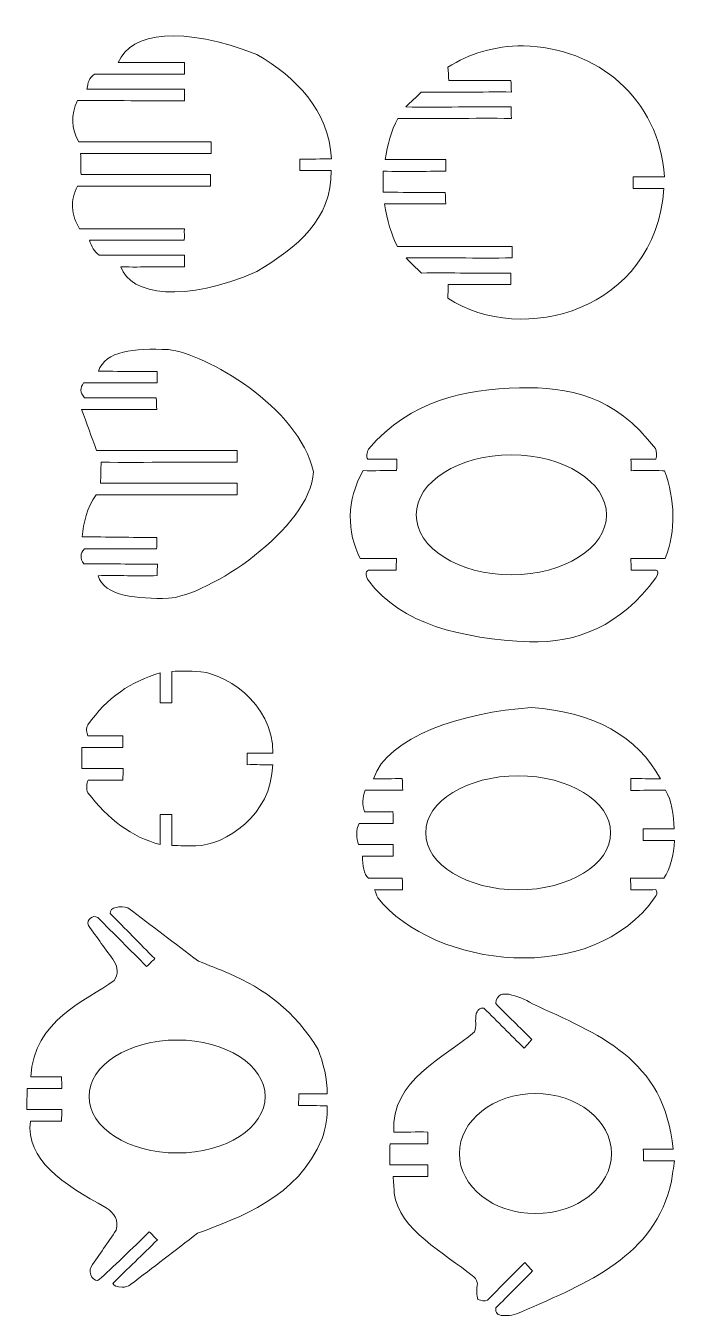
# Model space of a CAD drawing. Header units: millimetres. Extents: x -267 to 130, y -289 to 375.
# Drawn here: x -38 to 129.7, y 43 to 375.3 of the extents above; entities that cross this region are included whole.
import ezdxf

# ---------------------------------------------------------------- set-up
doc = ezdxf.new("R2010")
doc.units = ezdxf.units.MM
doc.header["$MEASUREMENT"] = 0
doc.layers.add('Camada 1', color=7, linetype='Continuous')

msp = doc.modelspace()

# ---------------------------------------------------------------- linework, layer by layer
at = {"layer": 'Camada 1', "color": 1, "lineweight": 5}
for centre, major_axis, ratio in [((87.2, 249.37), (24.53, 0), 0.629166), ((88.96, 167.47), (23.83, 0), 0.616437), ((1.05, 99.55), (22.7, 0), 0.640927), ((93.41, 84.85), (19.59, 0), 0.789351)]:
    msp.add_ellipse(centre, major_axis=major_axis, ratio=ratio, dxfattribs=at)
for points, knots in [([(21.59, 312.02), (3.13, 303.92), (-11.02, 305.87), (-13.45, 313.24), (-13.45, 313.24), (-8.05, 313.13), (-2.46, 313.34), (2.93, 313.23), (2.93, 313.23), (2.93, 314.43), (2.93, 315.03), (2.93, 316.23), (2.93, 316.23), (-4.34, 316.19), (-11.74, 316.28), (-19.01, 316.24), (-19.01, 316.24), (-20.4, 317.15), (-20.92, 318.53), (-21.55, 320.11), (-21.55, 320.11), (-13.46, 320.16), (-5.19, 320.07), (2.9, 320.12), (2.9, 320.12), (2.95, 321.17), (2.88, 322.01), (2.92, 323.06), (2.92, 323.06), (-6.13, 323.11), (-15.04, 323.01), (-24.09, 323.06), (-24.09, 323.06), (-26.29, 326.62), (-26.62, 330.39), (-24.6, 334.05), (-24.6, 334.05), (-13.22, 333.95), (-1.73, 334.13), (9.65, 334.03), (9.65, 334.03), (9.65, 335.27), (9.65, 335.79), (9.65, 337.02), (9.65, 337.02), (-1.46, 337.02), (-12.6, 337.04), (-23.71, 337.04), (-23.71, 337.04), (-23.75, 338.69), (-23.76, 340.8), (-23.81, 342.45), (-23.81, 342.45), (-12.61, 342.45), (-1.41, 342.45), (9.79, 342.45), (9.79, 342.45), (9.79, 343.5), (9.79, 344.4), (9.79, 345.46), (9.79, 345.46), (-1.59, 345.46), (-12.92, 345.47), (-24.3, 345.47), (-24.3, 345.47), (-26.25, 348.86), (-26.36, 352.41), (-24.62, 356.06), (-24.62, 356.06), (-15.48, 356.15), (-6.21, 355.95), (2.93, 356.05), (2.93, 356.05), (2.93, 357.33), (2.93, 357.74), (2.93, 359.02), (2.93, 359.02), (-5.34, 358.92), (-13.91, 359.1), (-22.18, 359.01), (-22.18, 359.01), (-21.94, 360.83), (-21.66, 361.9), (-20.2, 362.86), (-20.2, 362.86), (-12.97, 362.91), (-4.3, 362.82), (2.93, 362.86), (2.93, 362.86), (2.93, 363.91), (2.93, 364.8), (2.93, 365.85), (2.93, 365.85), (-2.56, 365.85), (-8.61, 365.86), (-14.1, 365.86), (-14.1, 365.86), (-10.87, 373.81), (2.57, 375.34), (21.59, 367.98), (21.59, 367.98), (31.79, 361.94), (40.03, 353.8), (40.87, 341.03), (40.87, 341.03), (38.21, 341.07), (35.32, 340.97), (32.67, 341.01), (32.67, 341.01), (32.66, 340.85), (32.66, 338.32), (32.65, 338.03), (32.65, 338.03), (35.34, 338.03), (38.09, 338.06), (40.79, 338.06), (40.79, 338.06), (40.86, 325.43), (32.13, 318.4), (21.59, 312.02)], [0, 0, 0, 0, 0.033333, 0.033333, 0.033333, 0.033333, 0.066667, 0.066667, 0.066667, 0.066667, 0.1, 0.1, 0.1, 0.1, 0.133333, 0.133333, 0.133333, 0.133333, 0.166667, 0.166667, 0.166667, 0.166667, 0.2, 0.2, 0.2, 0.2, 0.233333, 0.233333, 0.233333, 0.233333, 0.266667, 0.266667, 0.266667, 0.266667, 0.3, 0.3, 0.3, 0.3, 0.333333, 0.333333, 0.333333, 0.333333, 0.366667, 0.366667, 0.366667, 0.366667, 0.4, 0.4, 0.4, 0.4, 0.433333, 0.433333, 0.433333, 0.433333, 0.466667, 0.466667, 0.466667, 0.466667, 0.5, 0.5, 0.5, 0.5, 0.533333, 0.533333, 0.533333, 0.533333, 0.566667, 0.566667, 0.566667, 0.566667, 0.6, 0.6, 0.6, 0.6, 0.633333, 0.633333, 0.633333, 0.633333, 0.666667, 0.666667, 0.666667, 0.666667, 0.7, 0.7, 0.7, 0.7, 0.733333, 0.733333, 0.733333, 0.733333, 0.766667, 0.766667, 0.766667, 0.766667, 0.8, 0.8, 0.8, 0.8, 0.833333, 0.833333, 0.833333, 0.833333, 0.866667, 0.866667, 0.866667, 0.866667, 0.9, 0.9, 0.9, 0.9, 0.933333, 0.933333, 0.933333, 0.933333, 0.966667, 0.966667, 0.966667, 0.966667, 1, 1, 1, 1]), ([(90.3, 370.19), (82.71, 370.18), (76.36, 368.13), (70.86, 364.69), (70.86, 364.69), (70.93, 363.95), (71, 362.03), (71.07, 361.29), (71.07, 361.29), (76.39, 361.29), (81.76, 361.25), (87.08, 361.25), (87.08, 361.25), (87.14, 360.2), (87.15, 359.33), (87.21, 358.28), (87.21, 358.28), (79.55, 358.32), (71.59, 358.22), (63.93, 358.26), (63.93, 358.26), (62.82, 356.97), (61.13, 355.72), (60.02, 354.43), (60.02, 354.43), (68.72, 354.37), (78.45, 354.48), (87.16, 354.43), (87.16, 354.43), (87.22, 353.01), (87.13, 352.89), (87.2, 351.46), (87.2, 351.46), (77.58, 351.63), (67.58, 351.32), (57.96, 351.49), (57.96, 351.49), (56.09, 348.17), (55.31, 344.72), (54.7, 340.89), (54.7, 340.89), (59.95, 340.83), (65.08, 340.94), (70.33, 340.88), (70.33, 340.88), (70.33, 339.77), (70.33, 338.98), (70.33, 337.87), (70.33, 337.87), (69.78, 337.88), (59.55, 337.79), (54.16, 337.87), (54.16, 337.87), (54.16, 336.18), (54.15, 334.14), (54.14, 332.45), (54.14, 332.45), (54.75, 332.45), (69.43, 332.42), (70.16, 332.43), (70.16, 332.43), (70.23, 331.07), (70.24, 330.82), (70.3, 329.46), (70.3, 329.46), (65.07, 329.4), (59.76, 329.52), (54.53, 329.46), (54.53, 329.46), (55.2, 325.31), (56.23, 321.43), (57.87, 318.48), (57.87, 318.48), (67.56, 318.47), (77.71, 318.51), (87.4, 318.5), (87.4, 318.5), (87.4, 317.45), (87.4, 316.59), (87.4, 315.54), (87.4, 315.54), (78.42, 315.47), (69.09, 315.6), (60.11, 315.53), (60.11, 315.53), (61.33, 314.08), (62.7, 313), (64, 311.65), (64, 311.65), (71.64, 311.75), (79.41, 311.55), (87.05, 311.65), (87.05, 311.65), (87.06, 310.55), (87.03, 309.77), (87.04, 308.67), (87.04, 308.67), (86.2, 308.68), (71.57, 308.66), (70.91, 308.67), (70.91, 308.67), (70.88, 307.81), (70.87, 306.07), (70.83, 305.21), (70.83, 305.21), (89.81, 292.67), (124.35, 301.79), (126.51, 333.47), (126.51, 333.47), (123.86, 333.42), (121.21, 333.5), (118.57, 333.45), (118.57, 333.45), (118.57, 334.56), (118.6, 335.33), (118.6, 336.44), (118.6, 336.44), (121.23, 336.39), (124.04, 336.49), (126.67, 336.44), (126.67, 336.44), (125.32, 356.73), (109.31, 369.74), (90.3, 370.19)], [0, 0, 0, 0, 0.032258, 0.032258, 0.032258, 0.032258, 0.064516, 0.064516, 0.064516, 0.064516, 0.096774, 0.096774, 0.096774, 0.096774, 0.129032, 0.129032, 0.129032, 0.129032, 0.16129, 0.16129, 0.16129, 0.16129, 0.193548, 0.193548, 0.193548, 0.193548, 0.225806, 0.225806, 0.225806, 0.225806, 0.258065, 0.258065, 0.258065, 0.258065, 0.290323, 0.290323, 0.290323, 0.290323, 0.322581, 0.322581, 0.322581, 0.322581, 0.354839, 0.354839, 0.354839, 0.354839, 0.387097, 0.387097, 0.387097, 0.387097, 0.419355, 0.419355, 0.419355, 0.419355, 0.451613, 0.451613, 0.451613, 0.451613, 0.483871, 0.483871, 0.483871, 0.483871, 0.516129, 0.516129, 0.516129, 0.516129, 0.548387, 0.548387, 0.548387, 0.548387, 0.580645, 0.580645, 0.580645, 0.580645, 0.612903, 0.612903, 0.612903, 0.612903, 0.645161, 0.645161, 0.645161, 0.645161, 0.677419, 0.677419, 0.677419, 0.677419, 0.709677, 0.709677, 0.709677, 0.709677, 0.741935, 0.741935, 0.741935, 0.741935, 0.774194, 0.774194, 0.774194, 0.774194, 0.806452, 0.806452, 0.806452, 0.806452, 0.83871, 0.83871, 0.83871, 0.83871, 0.870968, 0.870968, 0.870968, 0.870968, 0.903226, 0.903226, 0.903226, 0.903226, 0.935484, 0.935484, 0.935484, 0.935484, 0.967742, 0.967742, 0.967742, 0.967742, 1, 1, 1, 1]), ([(36.2, 260.44), (35.41, 245.8), (8.94, 228.42), (-1.2, 227.9), (-1.2, 227.9), (-9, 227.65), (-17.85, 228.39), (-19.33, 233.7), (-19.33, 233.7), (-14.6, 233.75), (-8.83, 233.66), (-4.1, 233.71), (-4.1, 233.71), (-4.07, 234.04), (-4.05, 236.48), (-4.03, 236.71), (-4.03, 236.71), (-10.29, 236.61), (-16.73, 236.82), (-22.99, 236.72), (-22.99, 236.72), (-24.04, 238.19), (-23.91, 239.37), (-22.86, 240.59), (-22.86, 240.59), (-16.65, 240.63), (-10.43, 240.55), (-4.22, 240.6), (-4.22, 240.6), (-4.23, 240.84), (-4.17, 243.34), (-4.18, 243.56), (-4.18, 243.56), (-10.53, 243.52), (-17.06, 243.72), (-23.42, 243.67), (-23.42, 243.67), (-23.12, 247.39), (-22.18, 251.11), (-19.83, 254.52), (-19.83, 254.52), (-7.7, 254.47), (4.44, 254.56), (16.57, 254.51), (16.57, 254.51), (16.57, 255.66), (16.57, 256.36), (16.57, 257.51), (16.57, 257.51), (4.82, 257.46), (-6.91, 257.56), (-18.66, 257.52), (-18.66, 257.52), (-18.66, 259.38), (-18.56, 261.07), (-18.56, 262.93), (-18.56, 262.93), (-6.81, 262.79), (4.82, 263.07), (16.57, 262.93), (16.57, 262.93), (16.57, 264.17), (16.57, 264.7), (16.57, 265.94), (16.57, 265.94), (4.48, 265.89), (-7.6, 265.97), (-19.69, 265.92), (-19.69, 265.92), (-21.03, 269.46), (-22.22, 273), (-23.56, 276.54), (-23.56, 276.54), (-17.06, 276.54), (-10.69, 276.53), (-4.19, 276.53), (-4.19, 276.53), (-4.24, 277.58), (-4.28, 278.45), (-4.33, 279.5), (-4.33, 279.5), (-10.73, 279.55), (-16.43, 279.45), (-22.84, 279.5), (-22.84, 279.5), (-23.93, 280.89), (-24.05, 282.07), (-23.05, 283.35), (-23.05, 283.35), (-16.6, 283.35), (-10.52, 283.35), (-4.07, 283.35), (-4.07, 283.35), (-4.02, 284.54), (-4.14, 285.11), (-4.09, 286.3), (-4.09, 286.3), (-5.19, 286.27), (-18.3, 286.37), (-19.24, 286.34), (-19.24, 286.34), (-17.38, 291.68), (-10.12, 292.28), (-1.2, 291.95), (-1.2, 291.95), (8.32, 290.93), (32.39, 277.29), (36.2, 260.44)], [0, 0, 0, 0, 0.037037, 0.037037, 0.037037, 0.037037, 0.074074, 0.074074, 0.074074, 0.074074, 0.111111, 0.111111, 0.111111, 0.111111, 0.148148, 0.148148, 0.148148, 0.148148, 0.185185, 0.185185, 0.185185, 0.185185, 0.222222, 0.222222, 0.222222, 0.222222, 0.259259, 0.259259, 0.259259, 0.259259, 0.296296, 0.296296, 0.296296, 0.296296, 0.333333, 0.333333, 0.333333, 0.333333, 0.37037, 0.37037, 0.37037, 0.37037, 0.407407, 0.407407, 0.407407, 0.407407, 0.444444, 0.444444, 0.444444, 0.444444, 0.481481, 0.481481, 0.481481, 0.481481, 0.518519, 0.518519, 0.518519, 0.518519, 0.555556, 0.555556, 0.555556, 0.555556, 0.592593, 0.592593, 0.592593, 0.592593, 0.62963, 0.62963, 0.62963, 0.62963, 0.666667, 0.666667, 0.666667, 0.666667, 0.703704, 0.703704, 0.703704, 0.703704, 0.740741, 0.740741, 0.740741, 0.740741, 0.777778, 0.777778, 0.777778, 0.777778, 0.814815, 0.814815, 0.814815, 0.814815, 0.851852, 0.851852, 0.851852, 0.851852, 0.888889, 0.888889, 0.888889, 0.888889, 0.925926, 0.925926, 0.925926, 0.925926, 0.962963, 0.962963, 0.962963, 0.962963, 1, 1, 1, 1]), ([(89.3, 282.08), (75.08, 281.62), (61.41, 279.06), (50.36, 266.3), (50.36, 266.3), (50.04, 265.44), (49.67, 264.2), (50.24, 263.73), (50.24, 263.73), (52.74, 263.73), (55.22, 263.73), (57.71, 263.73), (57.71, 263.73), (57.67, 262.41), (57.66, 262.08), (57.62, 260.76), (57.62, 260.76), (54.66, 260.84), (51.94, 260.68), (48.98, 260.76), (48.98, 260.76), (44.61, 252.96), (44.84, 245.09), (48.22, 238.1), (48.22, 238.1), (51.37, 238.14), (54.44, 238.08), (57.6, 238.12), (57.6, 238.12), (57.56, 237.03), (57.53, 236.2), (57.49, 235.11), (57.49, 235.11), (55.11, 235.14), (52.74, 235.1), (50.36, 235.14), (50.36, 235.14), (49.49, 234.68), (49.71, 233.4), (50.36, 232.42), (50.36, 232.42), (58.91, 221.16), (74.17, 217.53), (91.86, 216.66), (91.86, 216.66), (104.16, 216.27), (115.28, 220.76), (124.48, 233.13), (124.48, 233.13), (125.05, 234.3), (125.24, 235.05), (124.54, 235.14), (124.54, 235.14), (122.39, 235.13), (120.23, 235.16), (118.07, 235.14), (118.07, 235.14), (118.06, 236.24), (118.04, 237.01), (118.02, 238.11), (118.02, 238.11), (120.97, 238.11), (123.92, 238.11), (126.87, 238.11), (126.87, 238.11), (129.69, 245.38), (129.44, 253.22), (126.66, 260.75), (126.66, 260.75), (126.23, 260.75), (118.64, 260.76), (118.11, 260.75), (118.11, 260.75), (118.08, 261.99), (118.06, 262.5), (118.03, 263.73), (118.03, 263.73), (120.2, 263.73), (122.25, 263.74), (124.43, 263.74), (124.43, 263.74), (124.81, 264.53), (124.66, 265.75), (124.32, 266.44), (124.32, 266.44), (113.69, 280.3), (101.95, 282.32), (89.3, 282.08)], [0, 0, 0, 0, 0.045455, 0.045455, 0.045455, 0.045455, 0.090909, 0.090909, 0.090909, 0.090909, 0.136364, 0.136364, 0.136364, 0.136364, 0.181818, 0.181818, 0.181818, 0.181818, 0.227273, 0.227273, 0.227273, 0.227273, 0.272727, 0.272727, 0.272727, 0.272727, 0.318182, 0.318182, 0.318182, 0.318182, 0.363636, 0.363636, 0.363636, 0.363636, 0.409091, 0.409091, 0.409091, 0.409091, 0.454545, 0.454545, 0.454545, 0.454545, 0.5, 0.5, 0.5, 0.5, 0.545455, 0.545455, 0.545455, 0.545455, 0.590909, 0.590909, 0.590909, 0.590909, 0.636364, 0.636364, 0.636364, 0.636364, 0.681818, 0.681818, 0.681818, 0.681818, 0.727273, 0.727273, 0.727273, 0.727273, 0.772727, 0.772727, 0.772727, 0.772727, 0.818182, 0.818182, 0.818182, 0.818182, 0.863636, 0.863636, 0.863636, 0.863636, 0.909091, 0.909091, 0.909091, 0.909091, 0.954545, 0.954545, 0.954545, 0.954545, 1, 1, 1, 1]), ([(5.86, 164.09), (3.89, 164.12), (1.66, 164.16), (-0.31, 164.19), (-0.31, 164.19), (-0.31, 166.85), (-0.32, 169.5), (-0.32, 172.15), (-0.32, 172.15), (-1.37, 172.15), (-2.24, 172.16), (-3.29, 172.16), (-3.29, 172.16), (-3.32, 169.59), (-3.28, 167.03), (-3.31, 164.46), (-3.31, 164.46), (-10.7, 166.29), (-16.77, 171.04), (-21.93, 177.81), (-21.93, 177.81), (-22.44, 178.65), (-22.3, 180.27), (-21.85, 181.04), (-21.85, 181.04), (-18.86, 181.07), (-15.92, 180.98), (-12.93, 181.01), (-12.93, 181.01), (-12.9, 182.34), (-12.89, 182.68), (-12.86, 184.01), (-12.86, 184.01), (-13.67, 184), (-22.84, 184.03), (-23.51, 184.02), (-23.51, 184.02), (-23.51, 185.71), (-23.53, 187.76), (-23.53, 189.46), (-23.53, 189.46), (-20.01, 189.36), (-16.46, 189.53), (-12.94, 189.43), (-12.94, 189.43), (-12.91, 190.55), (-12.98, 191.33), (-12.95, 192.44), (-12.95, 192.44), (-16.07, 192.44), (-18.84, 192.42), (-21.96, 192.42), (-21.96, 192.42), (-22.28, 193.27), (-22.51, 194.36), (-21.93, 195.32), (-21.93, 195.32), (-17.01, 202.3), (-10.79, 206.53), (-3.31, 208.66), (-3.31, 208.66), (-3.34, 205.91), (-3.27, 203.72), (-3.3, 200.97), (-3.3, 200.97), (-2.22, 201), (-1.41, 200.93), (-0.33, 200.96), (-0.33, 200.96), (-0.33, 203.84), (-0.32, 206.19), (-0.32, 209.06), (-0.32, 209.06), (2.21, 209.15), (3.33, 209.18), (5.86, 209.03), (5.86, 209.03), (12.47, 209.24), (26.03, 201.09), (25.69, 187.99), (25.69, 187.99), (25.49, 187.98), (19.34, 188), (19.11, 188), (19.11, 188), (19.1, 187.87), (19.07, 185.18), (19.09, 185.02), (19.09, 185.02), (21.28, 185.05), (23.49, 184.99), (25.69, 185.02), (25.69, 185.02), (25.42, 171.87), (13.46, 164.33), (5.86, 164.09)], [0, 0, 0, 0, 0.041667, 0.041667, 0.041667, 0.041667, 0.083333, 0.083333, 0.083333, 0.083333, 0.125, 0.125, 0.125, 0.125, 0.166667, 0.166667, 0.166667, 0.166667, 0.208333, 0.208333, 0.208333, 0.208333, 0.25, 0.25, 0.25, 0.25, 0.291667, 0.291667, 0.291667, 0.291667, 0.333333, 0.333333, 0.333333, 0.333333, 0.375, 0.375, 0.375, 0.375, 0.416667, 0.416667, 0.416667, 0.416667, 0.458333, 0.458333, 0.458333, 0.458333, 0.5, 0.5, 0.5, 0.5, 0.541667, 0.541667, 0.541667, 0.541667, 0.583333, 0.583333, 0.583333, 0.583333, 0.625, 0.625, 0.625, 0.625, 0.666667, 0.666667, 0.666667, 0.666667, 0.708333, 0.708333, 0.708333, 0.708333, 0.75, 0.75, 0.75, 0.75, 0.791667, 0.791667, 0.791667, 0.791667, 0.833333, 0.833333, 0.833333, 0.833333, 0.875, 0.875, 0.875, 0.875, 0.916667, 0.916667, 0.916667, 0.916667, 0.958333, 0.958333, 0.958333, 0.958333, 1, 1, 1, 1]), ([(92.33, 199.71), (74.56, 198.54), (55.15, 192.13), (51.67, 181.41), (51.67, 181.41), (54.11, 181.41), (56.66, 181.42), (59.1, 181.42), (59.1, 181.42), (59.13, 180.37), (59.16, 179.47), (59.19, 178.42), (59.19, 178.42), (58.84, 178.42), (49.96, 178.44), (49.55, 178.43), (49.55, 178.43), (48.74, 176.54), (48.75, 174.6), (49.37, 172.89), (49.37, 172.89), (49.54, 172.9), (56.45, 172.91), (56.69, 172.92), (56.69, 172.92), (56.72, 171.71), (56.74, 171.1), (56.77, 169.89), (56.77, 169.89), (53.84, 169.86), (50.92, 169.93), (47.99, 169.9), (47.99, 169.9), (47.04, 168.24), (47.26, 166.07), (47.8, 164.45), (47.8, 164.45), (50.8, 164.45), (53.78, 164.49), (56.77, 164.49), (56.77, 164.49), (56.77, 163.44), (56.77, 162.54), (56.77, 161.49), (56.77, 161.49), (54.12, 161.46), (51.46, 161.5), (48.81, 161.47), (48.81, 161.47), (48.82, 159.11), (49.17, 156.77), (50.35, 155.78), (50.35, 155.78), (53.26, 155.81), (56.2, 155.76), (59.1, 155.79), (59.1, 155.79), (59.13, 154.59), (59.15, 154), (59.18, 152.79), (59.18, 152.79), (56.77, 152.82), (54.36, 152.77), (51.96, 152.8), (51.96, 152.8), (52.22, 152.13), (52.48, 151.42), (52.75, 150.75), (52.75, 150.75), (67.15, 132.66), (108.19, 127.53), (124.29, 150.96), (124.29, 150.96), (124.68, 151.39), (124.96, 151.88), (124.48, 152.83), (124.48, 152.83), (122.32, 152.81), (120.15, 152.79), (117.98, 152.77), (117.98, 152.77), (117.96, 154), (117.95, 154.57), (117.93, 155.8), (117.93, 155.8), (120.87, 155.84), (123.58, 155.72), (126.52, 155.77), (126.52, 155.77), (128.1, 158.05), (129.06, 161.79), (129.24, 165.48), (129.24, 165.48), (126.56, 165.41), (123.88, 165.57), (121.2, 165.51), (121.2, 165.51), (121.2, 166.62), (121.2, 167.36), (121.2, 168.48), (121.2, 168.48), (123.82, 168.51), (126.59, 168.43), (129.2, 168.46), (129.2, 168.46), (129, 172.07), (128.51, 175.96), (126.94, 178.43), (126.94, 178.43), (123.97, 178.47), (120.93, 178.38), (117.96, 178.41), (117.96, 178.41), (117.96, 179.46), (117.99, 180.37), (117.99, 181.42), (117.99, 181.42), (120.42, 181.48), (123.18, 181.34), (125.61, 181.4), (125.61, 181.4), (119.73, 192.15), (108.57, 198.75), (92.33, 199.71)], [0, 0, 0, 0, 0.032258, 0.032258, 0.032258, 0.032258, 0.064516, 0.064516, 0.064516, 0.064516, 0.096774, 0.096774, 0.096774, 0.096774, 0.129032, 0.129032, 0.129032, 0.129032, 0.16129, 0.16129, 0.16129, 0.16129, 0.193548, 0.193548, 0.193548, 0.193548, 0.225806, 0.225806, 0.225806, 0.225806, 0.258065, 0.258065, 0.258065, 0.258065, 0.290323, 0.290323, 0.290323, 0.290323, 0.322581, 0.322581, 0.322581, 0.322581, 0.354839, 0.354839, 0.354839, 0.354839, 0.387097, 0.387097, 0.387097, 0.387097, 0.419355, 0.419355, 0.419355, 0.419355, 0.451613, 0.451613, 0.451613, 0.451613, 0.483871, 0.483871, 0.483871, 0.483871, 0.516129, 0.516129, 0.516129, 0.516129, 0.548387, 0.548387, 0.548387, 0.548387, 0.580645, 0.580645, 0.580645, 0.580645, 0.612903, 0.612903, 0.612903, 0.612903, 0.645161, 0.645161, 0.645161, 0.645161, 0.677419, 0.677419, 0.677419, 0.677419, 0.709677, 0.709677, 0.709677, 0.709677, 0.741935, 0.741935, 0.741935, 0.741935, 0.774194, 0.774194, 0.774194, 0.774194, 0.806452, 0.806452, 0.806452, 0.806452, 0.83871, 0.83871, 0.83871, 0.83871, 0.870968, 0.870968, 0.870968, 0.870968, 0.903226, 0.903226, 0.903226, 0.903226, 0.935484, 0.935484, 0.935484, 0.935484, 0.967742, 0.967742, 0.967742, 0.967742, 1, 1, 1, 1]), ([(6.54, 134.44), (0.48, 139.01), (-5.57, 143.58), (-11.62, 148.16), (-11.62, 148.16), (-13.44, 148.74), (-16.49, 148.38), (-16.17, 146.65), (-16.17, 146.65), (-12.31, 142.82), (-8.56, 138.9), (-4.7, 135.07), (-4.7, 135.07), (-5.51, 134.3), (-6, 133.82), (-6.81, 133.05), (-6.81, 133.05), (-11.01, 137.25), (-15.21, 141.45), (-19.41, 145.65), (-19.41, 145.65), (-20.71, 146.48), (-22.34, 145.17), (-21.82, 143.62), (-21.82, 143.62), (-19.59, 140.53), (-17.37, 137.44), (-15.14, 134.35), (-15.14, 134.35), (-14.2, 132.71), (-14.08, 131.08), (-15.14, 129.44), (-15.14, 129.44), (-22.44, 124.19), (-35.91, 119.28), (-36.68, 104.64), (-36.68, 104.64), (-36.49, 104.64), (-28.95, 104.65), (-28.73, 104.64), (-28.73, 104.64), (-28.71, 103.48), (-28.68, 102.8), (-28.66, 101.63), (-28.66, 101.63), (-31.64, 101.63), (-34.64, 101.64), (-37.62, 101.64), (-37.62, 101.64), (-37.62, 99.9), (-37.66, 97.95), (-37.67, 96.21), (-37.67, 96.21), (-34.68, 96.19), (-31.67, 96.19), (-28.69, 96.17), (-28.69, 96.17), (-28.7, 95.12), (-28.7, 94.29), (-28.71, 93.24), (-28.71, 93.24), (-31.4, 93.24), (-34.09, 93.21), (-36.77, 93.21), (-36.77, 93.21), (-37.95, 83.34), (-28.37, 76.94), (-17.27, 70.9), (-17.27, 70.9), (-15.04, 69.49), (-13.98, 67.63), (-14.64, 65.12), (-14.64, 65.12), (-16.8, 61.97), (-18.96, 58.83), (-21.12, 55.68), (-21.12, 55.68), (-22.1, 53.94), (-20.28, 51.48), (-19.01, 52.38), (-19.01, 52.38), (-15.93, 55.23), (-10.19, 60.62), (-6.13, 64.72), (-6.13, 64.72), (-5.31, 63.9), (-4.85, 63.45), (-4.03, 62.63), (-4.03, 62.63), (-7.81, 58.84), (-11.77, 55.17), (-15.55, 51.38), (-15.55, 51.38), (-15.04, 50.67), (-14.64, 50.49), (-13.14, 50.41), (-13.14, 50.41), (-12.33, 50.44), (-11.57, 50.61), (-10.93, 51.1), (-10.93, 51.1), (-5.19, 55.5), (0.56, 59.9), (6.31, 64.31), (6.31, 64.31), (16.84, 68.27), (32.29, 73.55), (38.44, 88.74), (38.44, 88.74), (39.44, 91.54), (39.84, 94.35), (39.72, 97.15), (39.72, 97.15), (37.27, 97.19), (34.81, 97.23), (32.36, 97.27), (32.36, 97.27), (32.39, 98.49), (32.4, 99), (32.43, 100.22), (32.43, 100.22), (34.86, 100.22), (37.34, 100.2), (39.77, 100.2), (39.77, 100.2), (39.76, 104.03), (38.75, 108.32), (37.38, 111.64), (37.38, 111.64), (31.49, 121.69), (23.38, 127.28), (14.45, 131.26), (14.45, 131.26), (11.82, 132.32), (9.18, 133.38), (6.54, 134.44)], [0, 0, 0, 0, 0.029412, 0.029412, 0.029412, 0.029412, 0.058824, 0.058824, 0.058824, 0.058824, 0.088235, 0.088235, 0.088235, 0.088235, 0.117647, 0.117647, 0.117647, 0.117647, 0.147059, 0.147059, 0.147059, 0.147059, 0.176471, 0.176471, 0.176471, 0.176471, 0.205882, 0.205882, 0.205882, 0.205882, 0.235294, 0.235294, 0.235294, 0.235294, 0.264706, 0.264706, 0.264706, 0.264706, 0.294118, 0.294118, 0.294118, 0.294118, 0.323529, 0.323529, 0.323529, 0.323529, 0.352941, 0.352941, 0.352941, 0.352941, 0.382353, 0.382353, 0.382353, 0.382353, 0.411765, 0.411765, 0.411765, 0.411765, 0.441176, 0.441176, 0.441176, 0.441176, 0.470588, 0.470588, 0.470588, 0.470588, 0.5, 0.5, 0.5, 0.5, 0.529412, 0.529412, 0.529412, 0.529412, 0.558824, 0.558824, 0.558824, 0.558824, 0.588235, 0.588235, 0.588235, 0.588235, 0.617647, 0.617647, 0.617647, 0.617647, 0.647059, 0.647059, 0.647059, 0.647059, 0.676471, 0.676471, 0.676471, 0.676471, 0.705882, 0.705882, 0.705882, 0.705882, 0.735294, 0.735294, 0.735294, 0.735294, 0.764706, 0.764706, 0.764706, 0.764706, 0.794118, 0.794118, 0.794118, 0.794118, 0.823529, 0.823529, 0.823529, 0.823529, 0.852941, 0.852941, 0.852941, 0.852941, 0.882353, 0.882353, 0.882353, 0.882353, 0.911765, 0.911765, 0.911765, 0.911765, 0.941176, 0.941176, 0.941176, 0.941176, 0.970588, 0.970588, 0.970588, 0.970588, 1, 1, 1, 1]), ([(92.64, 123.43), (90.69, 124.67), (88.64, 125.36), (86.57, 125.89), (86.57, 125.89), (85.12, 126.01), (83.42, 126.12), (83.17, 123.47), (83.17, 123.47), (86.22, 120.33), (89.43, 117.36), (92.47, 114.22), (92.47, 114.22), (91.82, 113.48), (91.17, 112.75), (90.52, 112.01), (90.52, 112.01), (87.01, 115.38), (83.64, 118.91), (80.14, 122.28), (80.14, 122.28), (79.59, 122.52), (78.59, 122.17), (78.17, 120.9), (78.17, 120.9), (77.75, 119.24), (78.34, 117.6), (77.66, 116.18), (77.66, 116.18), (70.04, 109.49), (56.17, 103.94), (56.91, 90.4), (56.91, 90.4), (59.81, 90.38), (62.74, 90.43), (65.65, 90.4), (65.65, 90.4), (65.65, 89.26), (65.64, 88.52), (65.64, 87.38), (65.64, 87.38), (62.42, 87.36), (59.16, 87.4), (55.94, 87.38), (55.94, 87.38), (55.89, 85.76), (55.88, 83.57), (55.84, 81.96), (55.84, 81.96), (59.11, 81.96), (62.38, 81.98), (65.65, 81.98), (65.65, 81.98), (65.65, 80.9), (65.64, 80.05), (65.64, 78.97), (65.64, 78.97), (62.69, 78.97), (59.69, 78.97), (56.74, 78.97), (56.74, 78.97), (56.83, 77.63), (56.96, 75.96), (57.04, 74.62), (57.04, 74.62), (58.12, 65.34), (70.36, 58.91), (77.08, 53.47), (77.08, 53.47), (77.75, 53.09), (78.28, 52.51), (78.45, 51.41), (78.45, 51.41), (78.29, 49.86), (78.15, 48.33), (78.59, 47.26), (78.59, 47.26), (79.4, 46.97), (80.29, 46.71), (81.03, 47.13), (81.03, 47.13), (84.25, 50.31), (87.45, 53.63), (90.66, 56.81), (90.66, 56.81), (91.36, 55.97), (91.98, 55.46), (92.68, 54.62), (92.68, 54.62), (89.57, 51.45), (86.31, 48.26), (83.2, 45.09), (83.2, 45.09), (83.04, 43.9), (83.74, 43.12), (85, 43.16), (85, 43.16), (86.55, 42.96), (88.14, 43.28), (89.79, 44.11), (89.79, 44.11), (106.79, 51.48), (124.29, 58.37), (128.46, 77.71), (128.46, 77.71), (128.71, 79.38), (129, 81.31), (129.24, 82.98), (129.24, 82.98), (126.6, 83.01), (121.48, 82.97), (121.27, 82.97), (121.27, 82.97), (121.24, 84), (121.23, 84.96), (121.21, 85.99), (121.21, 85.99), (121.53, 85.98), (128.49, 85.94), (128.88, 85.95), (128.88, 85.95), (126.76, 109.49), (109.28, 115.68), (92.64, 123.43)], [0, 0, 0, 0, 0.032258, 0.032258, 0.032258, 0.032258, 0.064516, 0.064516, 0.064516, 0.064516, 0.096774, 0.096774, 0.096774, 0.096774, 0.129032, 0.129032, 0.129032, 0.129032, 0.16129, 0.16129, 0.16129, 0.16129, 0.193548, 0.193548, 0.193548, 0.193548, 0.225806, 0.225806, 0.225806, 0.225806, 0.258065, 0.258065, 0.258065, 0.258065, 0.290323, 0.290323, 0.290323, 0.290323, 0.322581, 0.322581, 0.322581, 0.322581, 0.354839, 0.354839, 0.354839, 0.354839, 0.387097, 0.387097, 0.387097, 0.387097, 0.419355, 0.419355, 0.419355, 0.419355, 0.451613, 0.451613, 0.451613, 0.451613, 0.483871, 0.483871, 0.483871, 0.483871, 0.516129, 0.516129, 0.516129, 0.516129, 0.548387, 0.548387, 0.548387, 0.548387, 0.580645, 0.580645, 0.580645, 0.580645, 0.612903, 0.612903, 0.612903, 0.612903, 0.645161, 0.645161, 0.645161, 0.645161, 0.677419, 0.677419, 0.677419, 0.677419, 0.709677, 0.709677, 0.709677, 0.709677, 0.741935, 0.741935, 0.741935, 0.741935, 0.774194, 0.774194, 0.774194, 0.774194, 0.806452, 0.806452, 0.806452, 0.806452, 0.83871, 0.83871, 0.83871, 0.83871, 0.870968, 0.870968, 0.870968, 0.870968, 0.903226, 0.903226, 0.903226, 0.903226, 0.935484, 0.935484, 0.935484, 0.935484, 0.967742, 0.967742, 0.967742, 0.967742, 1, 1, 1, 1])]:
    msp.add_open_spline(points, degree=3, knots=knots, dxfattribs=at)

doc.saveas('drawing.dxf')
